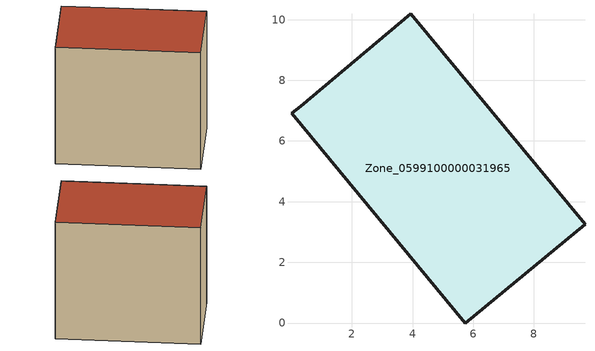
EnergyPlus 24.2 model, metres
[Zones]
Zone_0599100000031965
 floor ground (C_G): 5.74,0 0.01,6.92 0.32,7.15 3.94,10.19 9.68,3.26 z0
 wall outside (C_F): 9.68,3.26 3.94,10.19 0.32,7.15 0.01,6.92 5.74,0 9.68,3.26 z0:8.25
 roof outside (C_R): 0.01,6.92 5.74,0 9.68,3.26 3.94,10.19 0.32,7.15 z8.25
[BUILDING]
Pand.0599100000031965: North Axis=0; Terrain=City; Loads Convergence Tolerance Value=0.04; Temperature Convergence Tolerance Value=0.4; Solar Distribution=FullExterior; Maximum Number of Warmup Days=25; Minimum Number of Warmup Days=1
[Site:Location]
Rotterdam.The.Hague.AP_ZH_NLD Design_Conditions: Latitude=51.96; Longitude=4.45; Time Zone=1; Elevation=-4.5
[SITE:GROUNDTEMPERATURE:BUILDINGSURFACE]
18, 18, 18, 18, 18, 18, 18, 18, 18, 18, 18, 18
[MATERIAL] Thermal Absorptance=0.9; Solar Absorptance=0.7; Visible Absorptance=0.7
Name | Roughness | Thickness | Conductivity | Density | Specific Heat
G.TI.1975-1991 | MediumSmooth | 0.15 | 0.288461 | 540 | 1210
F.TI.1975-1991 | Rough | 0.3 | 0.230769 | 1920 | 840
R.TI.1975-1991 | MediumRough | 0.2 | 0.153846 | 1500 | 1000
[CONSTRUCTION]
C_G: G.TI.1975-1991
C_F: F.TI.1975-1991
C_R: R.TI.1975-1991
[ZONE]
Zone_0599100000031965: Type=1; Multiplier=1; Ceiling Height=Autocalculate; Volume=Autocalculate; Floor Area=autocalculate; Part of Total Floor Area=Yes
[ZONEINFILTRATION:DESIGNFLOWRATE]
Infil_Zone_0599100000031965: Zone or ZoneList or Space or SpaceList=Zone_0599100000031965; Schedule=AlwaysOn; Design Flow Rate Calculation Method=Flow/Area; Flow Rate per Floor Area=0.003; Constant Term Coefficient=1; Temperature Term Coefficient=0; Velocity Term Coefficient=0; Velocity Squared Term Coefficient=0
[HVACTEMPLATE:ZONE:IDEALLOADSAIRSYSTEM]
Zone_0599100000031965: Maximum Heating Supply Air Temperature=50; Minimum Cooling Supply Air Temperature=13; Maximum Heating Supply Air Humidity Ratio=0.0156; Minimum Cooling Supply Air Humidity Ratio=0.0077; Heating Limit=NoLimit; Cooling Limit=NoLimit; Dehumidification Control Type=ConstantSensibleHeatRatio; Cooling Sensible Heat Ratio=0.7; Dehumidification Setpoint=60; Humidification Control Type=None; Humidification Setpoint=30; Outdoor Air Method=None; Outdoor Air Flow Rate per Person=0.00944; Outdoor Air Flow Rate per Zone Floor Area=0; Outdoor Air Flow Rate per Zone=0; Demand Controlled Ventilation Type=None; Outdoor Air Economizer Type=NoEconomizer; Heat Recovery Type=None; Sensible Heat Recovery Effectiveness=0.7; Latent Heat Recovery Effectiveness=0.65
[ZONECONTROL:THERMOSTAT]
ThermostatControl_Zone_0599100000031965: Zone or ZoneList=Zone_0599100000031965; Control Type Schedule=DualSetpointControlType; Control 1=Thermostat_Zone_0599100000031965; Temperature Difference Between Cutout And Setpoint=0
[THERMOSTATSETPOINT:DUALSETPOINT]
Thermostat_Zone_0599100000031965: Heating Setpoint Temperature Schedule=HeatingSetpoint_Zone_0599100000031965; Cooling Setpoint Temperature Schedule=CoolingSetpoint_Zone_0599100000031965
[SCHEDULE:COMPACT]
HeatingSetpoint_Zone_0599100000031965: Through: 12/31, For: AllDays, Until: 24:00, 21
CoolingSetpoint_Zone_0599100000031965: Through: 12/31, For: AllDays, Until: 24:00, 24
DualSetpointControlType: Through: 12/31, For: AllDays, Until: 24:00, 4
AlwaysOn: Through: 12/31, For: AllDays, Until: 24:00, 1
